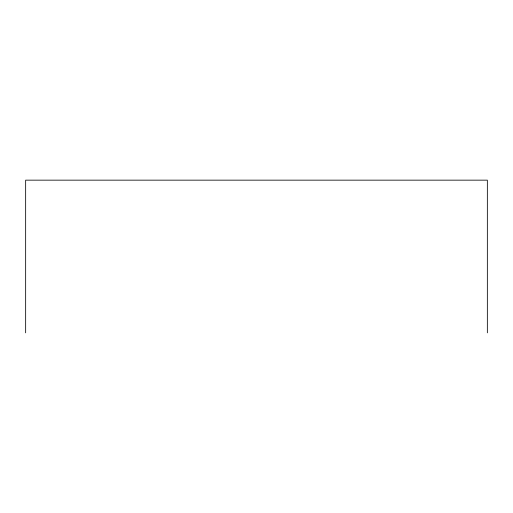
<?xml version="1.0" encoding="UTF-8"?>
<svg xmlns="http://www.w3.org/2000/svg" width="513" height="513" viewBox="0 0 513 513"><rect width="100%" height="100%" fill="white"/><g stroke="black" fill="none" stroke-linecap="round" stroke-linejoin="round"><path stroke-width="0.77" d="M487.35 332.847L487.35 180.153L25.65 180.153L25.65 332.847"/></g></svg>
